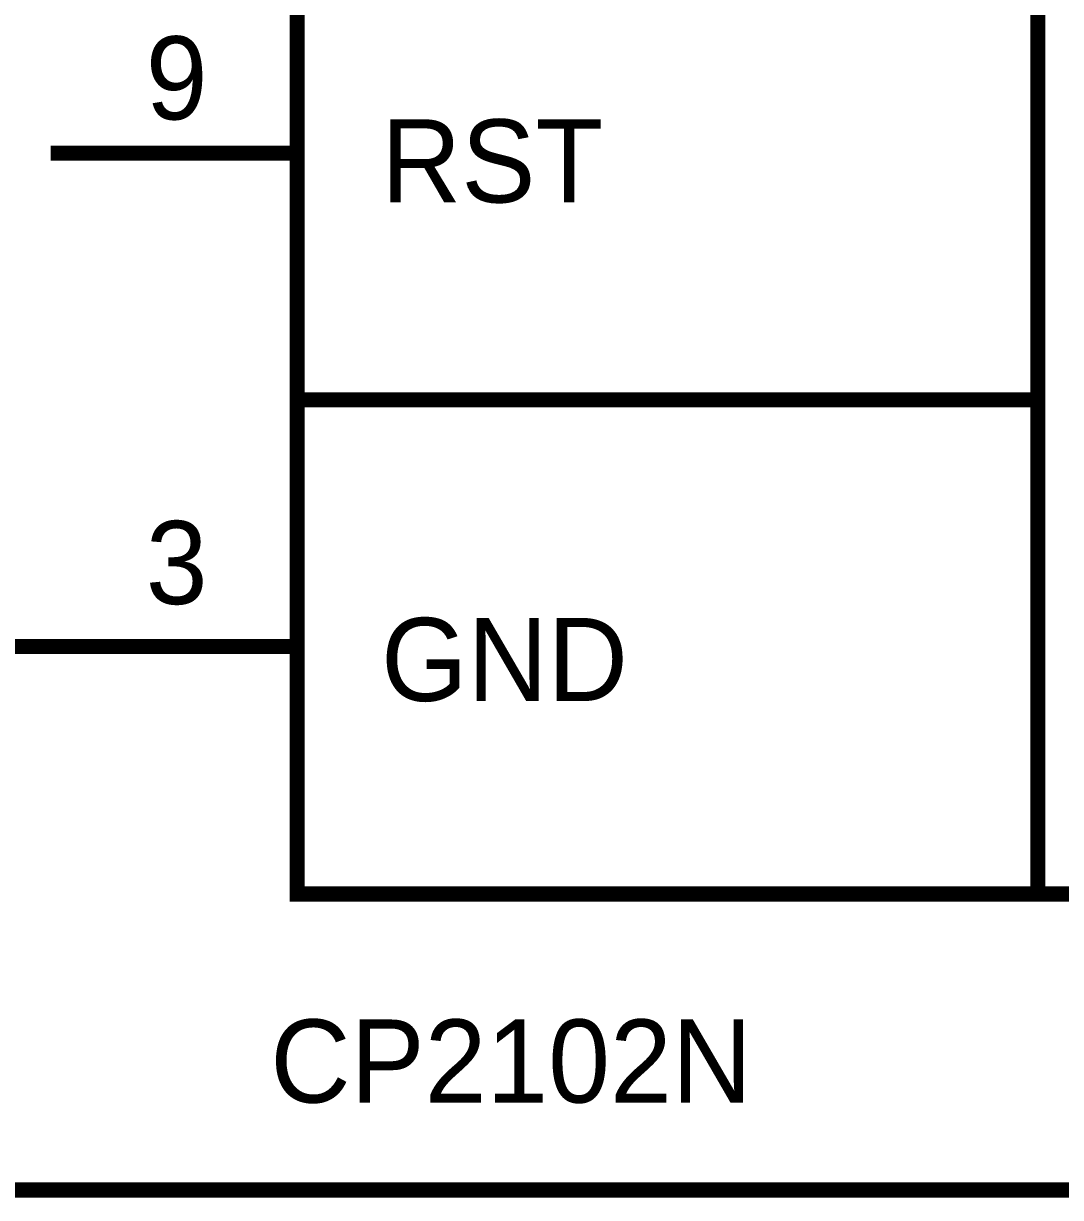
# Model space of a CAD drawing. Extents: x 7 to 406, y 3 to 288.
# Drawn here: x 191.37 to 211.94, y 176.02 to 199.3 of the extents above; entities that cross this region are included whole.
import ezdxf

# ---------------------------------------------------------------- set-up
doc = ezdxf.new("R2010")
doc.units = 0
doc.layers.add('SHEET', color=255, linetype='CONTINUOUS')

msp = doc.modelspace()

# ---------------------------------------------------------------- linework, layer by layer
at = {"layer": 'SHEET', "const_width": 0.3}
msp.add_lwpolyline([(196.798, 250.587), (239.877, 250.587), (239.877, 182.038), (196.798, 182.038), (196.798, 250.587)], close=True, dxfattribs=at)
for points in [[(211.484, 182.038), (211.484, 250.587)], [(196.798, 196.726), (191.909, 196.726)], [(196.798, 191.835), (211.484, 191.835)], [(177.223, 176.169), (177.223, 186.945), (177.223, 186.945), (191.909, 186.945)], [(196.798, 186.945), (191.909, 186.945)], [(218.329, 177.147), (218.329, 176.169), (177.223, 176.169)]]:
    msp.add_lwpolyline(points, dxfattribs=at)

# ---------------------------------------------------------------- texts
at = {"layer": 'SHEET'}
for s, height, p in [('9', 1.647, (193.796, 197.395)), ('RST', 1.6472, (198.462, 195.748)), ('3', 1.647, (193.796, 187.786)), ('GND', 1.6472, (198.462, 185.864)), ('CP2102N', 1.6472, (196.266, 177.902))]:
    msp.add_text(s, height=height, dxfattribs=at).set_placement(p)

doc.saveas('drawing.dxf')
